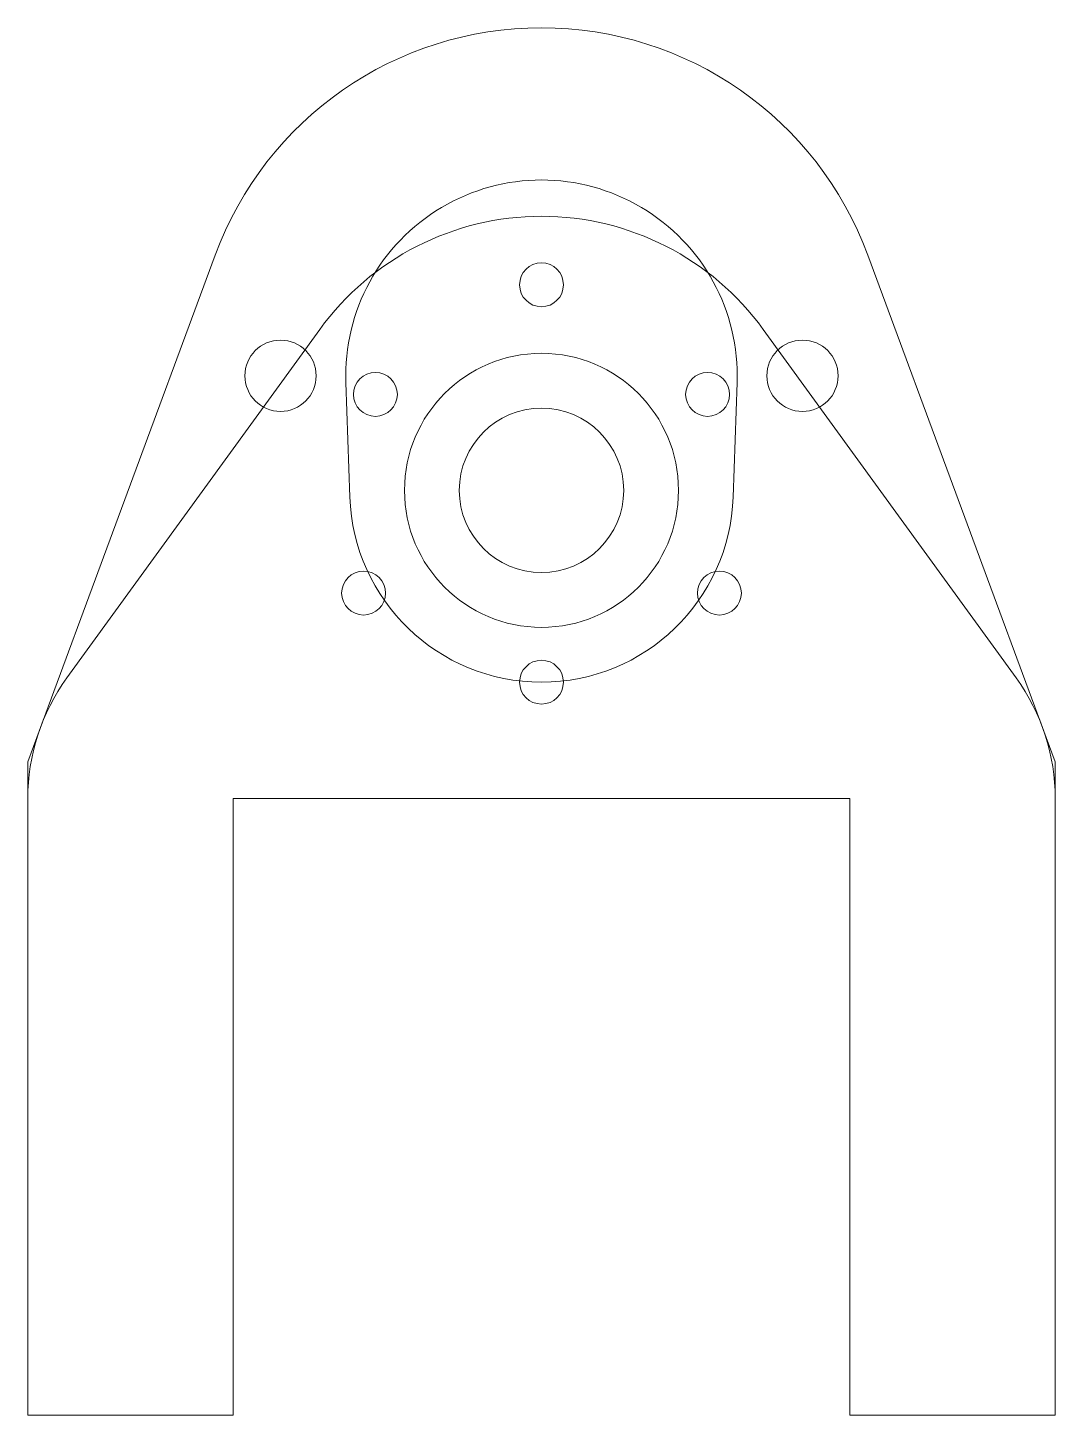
# Model space of a CAD drawing. Header units: millimetres. Extents: x 0 to 75, y 0 to 101.
import ezdxf

# ---------------------------------------------------------------- set-up
doc = ezdxf.new("R2010")
doc.units = ezdxf.units.MM
for name, color, linetype, lineweight in [('bearing_mount', 4, 'CONTINUOUS', 0), ('encoder_contour', 3, 'CONTINUOUS', 0), ('encoder_mount', 6, 'CONTINUOUS', 0), ('motor', 1, 'CONTINUOUS', 0)]:
    doc.layers.add(name, color=color, linetype=linetype, lineweight=lineweight)

msp = doc.modelspace()

# ---------------------------------------------------------------- linework, layer by layer
at = {"layer": 'bearing_mount'}
msp.add_circle((37.5, 67.5), 6, dxfattribs=at)
at = {"layer": 'encoder_contour'}
for p, q in [((21.31, 79.24), (2.86, 53.81)), ((53.69, 79.24), (72.14, 53.81)), ((0, 0), (0, 45)), ((15, 0), (15, 45)), ((15, 45), (60, 45)), ((60, 0), (60, 45)), ((75, 0), (75, 45)), ((0, 0), (15, 0)), ((60, 0), (75, 0))]:
    msp.add_line(p, q, dxfattribs=at)
for centre, radius, start, end in [((37.5, 67.5), 20, 35.9594, 144.0406), ((15, 45), 15, 144.0406, 180), ((60, 45), 15, 0, 35.9594)]:
    msp.add_arc(centre, radius, start, end, dxfattribs=at)
at = {"layer": 'encoder_mount'}
for centre, radius in [((37.5, 82.5), 1.6), ((37.5, 67.5), 10), ((25.38, 74.5), 1.6), ((49.62, 74.5), 1.6), ((24.51, 60), 1.6), ((50.49, 60), 1.6), ((37.5, 53.5), 1.6)]:
    msp.add_circle(centre, radius, dxfattribs=at)
at = {"layer": 'motor'}
for p, q in [((0, 47.68), (13.68, 84.67)), ((61.32, 84.67), (75, 47.68)), ((23.51, 67.01), (23.22, 75.36)), ((51.49, 67.01), (51.78, 75.36)), ((0, 47.68), (0, 0)), ((75, 0), (75, 47.68)), ((15, 0), (15, 45)), ((15, 45), (60, 45)), ((60, 45), (60, 0)), ((0, 0), (15, 0)), ((60, 0), (75, 0))]:
    msp.add_line(p, q, dxfattribs=at)
for centre in [(18.45, 75.86), (56.55, 75.86)]:
    msp.add_circle(centre, 2.6, dxfattribs=at)
for centre, radius, start, end in [((37.5, 75.86), 25.4, 20.2939, 159.7061), ((37.5, 75.86), 14.29, 358.0121, 181.9879), ((37.5, 67.5), 14, 181.9879, 358.0121)]:
    msp.add_arc(centre, radius, start, end, dxfattribs=at)

doc.saveas('drawing.dxf')
